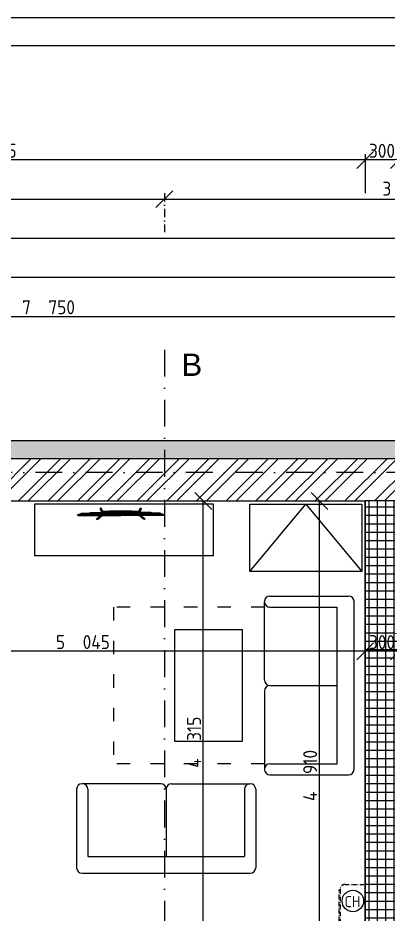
# Model space of a CAD drawing. Extents: x 4511820 to 5180432, y -1526536 to -944957.
# Drawn here: x 5099489 to 5102796, y -1203309 to -1195294 of the extents above; entities that cross this region are included whole.
import ezdxf

# ---------------------------------------------------------------- set-up
doc = ezdxf.new("R2010")
doc.units = 0
doc.header["$MEASUREMENT"] = 0
for name, pattern in [('ACAD_ISO03W100', [30, 12, -18]), ('ACAD_ISO12W100', [22, 12, -3, 0.5, -3, 0.5, -3]), ('BODKOCIARKOVANA_3', [5.6, 3, -1.3, 0, -1.3])]:
    doc.linetypes.add(name, pattern=pattern)
doc.layers.get('0').update_dxf_attribs({"linetype": 'CONTINUOUS'})
doc.layers.get('Defpoints').update_dxf_attribs({"color": 61, "linetype": 'CONTINUOUS'})
for name, color, linetype in [('KÓTY', 4, 'CONTINUOUS'), ('MÚRY', 1, 'CONTINUOUS'), ('osi', 253, 'CONTINUOUS'), ('Plochy', 41, 'CONTINUOUS'), ('TENKÁ', 7, 'CONTINUOUS'), ('ZARIADENIE', 47, 'CONTINUOUS'), ('ZZ-chladenie', 133, 'CONTINUOUS'), ('ŠRAFY', 82, 'CONTINUOUS')]:
    doc.layers.add(name, color=color, linetype=linetype)
doc.styles.add('styl1', font='arial.ttf')
doc.styles.add('STYLE1', font='isocp.shx')
doc.dimstyles.new('STANDARD-50', dxfattribs={"dimtxt": 125, "dimasz": 150, "dimexe": 10, "dimexo": 200, "dimgap": 20, "dimtad": 1, "dimdsep": 46, "dimlunit": 6, "dimtxsty": 'STYLE1', "dimblk1": 'OBLIQUE', "dimblk2": 'OBLIQUE', "dimsah": 1, "dimcen": 2.5, "dimse1": 1, "dimse2": 1, "dimadec": 0, "dimazin": 0, "dimtfac": 1, "dimtmove": 1, "dimatfit": 3, "dimldrblk": 'OBLIQUE', "dimfxl": 1, "dimtolj": 1, "dimtzin": 0, "dimarcsym": 0})

# ---------------------------------------------------------------- blocks, each defined once
blk = doc.blocks.new('_OBLIQUE')
at = {"color": 0, "linetype": 'ByBlock'}
blk.add_line((-0.5, -0.5), (0.5, 0.5), dxfattribs=at)
blk = doc.blocks.new('*D13619')
at = {"layer": 'Defpoints', "color": 0}
for p in [(5103637.5, -1197964.5), (5095887.5, -1199234.2), (5103637.5, -1199234.2)]:
    blk.add_point(p, dxfattribs=at)
at = {"layer": 'KÓTY', "color": 0, "lineweight": -2}
blk.add_line((5095887.5, -1197964.5), (5103637.5, -1197964.5), dxfattribs=at)
at = {"layer": 'KÓTY', "color": 0, "linetype": 'ByBlock', "lineweight": -2, "xscale": 150, "yscale": 150, "zscale": 150, "rotation": 180}
blk.add_blockref('_OBLIQUE', (5095887.5, -1197964.5), dxfattribs=at)
at = {"layer": 'KÓTY', "color": 0, "linetype": 'ByBlock', "lineweight": -2, "xscale": 150, "yscale": 150, "zscale": 150}
blk.add_blockref('_OBLIQUE', (5103637.5, -1197964.5), dxfattribs=at)
at = {"layer": 'KÓTY', "color": 0, "insert": (5099762.5, -1197882), "char_height": 125, "attachment_point": 5, "style": 'STYLE1'}
blk.add_mtext('\\A1;7ﾠ750', dxfattribs=at)
blk = doc.blocks.new('*D13621')
at = {"layer": 'Defpoints', "color": 0}
for p in [(5156282.5, -1197264.5), (5095887.5, -1199234.2), (5156282.5, -1199234.2)]:
    blk.add_point(p, dxfattribs=at)
at = {"layer": 'KÓTY', "color": 0, "lineweight": -2}
blk.add_line((5095887.5, -1197264.5), (5156282.5, -1197264.5), dxfattribs=at)
at = {"layer": 'KÓTY', "color": 0, "linetype": 'ByBlock', "lineweight": -2, "xscale": 150, "yscale": 150, "zscale": 150, "rotation": 180}
blk.add_blockref('_OBLIQUE', (5095887.5, -1197264.5), dxfattribs=at)
at = {"layer": 'KÓTY', "color": 0, "linetype": 'ByBlock', "lineweight": -2, "xscale": 150, "yscale": 150, "zscale": 150}
blk.add_blockref('_OBLIQUE', (5156282.5, -1197264.5), dxfattribs=at)
at = {"layer": 'KÓTY', "color": 0, "insert": (5126085, -1197182), "char_height": 125, "attachment_point": 5, "style": 'STYLE1'}
blk.add_mtext('\\A1;60ﾠ395', dxfattribs=at)
blk = doc.blocks.new('*D13622')
at = {"layer": 'Defpoints', "color": 0}
for p in [(5096057.5, -1196914.5), (5100797.5, -1196914.5), (5100797.5, -1196914.5)]:
    blk.add_point(p, dxfattribs=at)
at = {"layer": 'KÓTY', "color": 0, "lineweight": -2}
blk.add_line((5096057.5, -1196914.5), (5100797.5, -1196914.5), dxfattribs=at)
at = {"layer": 'KÓTY', "color": 0, "linetype": 'ByBlock', "lineweight": -2, "xscale": 150, "yscale": 150, "zscale": 150, "rotation": 180}
blk.add_blockref('_OBLIQUE', (5096057.5, -1196914.5), dxfattribs=at)
at = {"layer": 'KÓTY', "color": 0, "linetype": 'ByBlock', "lineweight": -2, "xscale": 150, "yscale": 150, "zscale": 150}
blk.add_blockref('_OBLIQUE', (5100797.5, -1196914.5), dxfattribs=at)
at = {"layer": 'KÓTY', "color": 0, "insert": (5098427.5, -1196832), "char_height": 125, "attachment_point": 5, "style": 'STYLE1'}
blk.add_mtext('\\A1;4ﾠ740', dxfattribs=at)
blk = doc.blocks.new('*D13623')
at = {"layer": 'Defpoints', "color": 0}
for p in [(5104747.5, -1196914.5), (5100797.5, -1199074.2), (5104747.5, -1199074.2)]:
    blk.add_point(p, dxfattribs=at)
at = {"layer": 'KÓTY', "color": 0, "lineweight": -2}
blk.add_line((5100797.5, -1196914.5), (5104747.5, -1196914.5), dxfattribs=at)
at = {"layer": 'KÓTY', "color": 0, "linetype": 'ByBlock', "lineweight": -2, "xscale": 150, "yscale": 150, "zscale": 150, "rotation": 180}
blk.add_blockref('_OBLIQUE', (5100797.5, -1196914.5), dxfattribs=at)
at = {"layer": 'KÓTY', "color": 0, "linetype": 'ByBlock', "lineweight": -2, "xscale": 150, "yscale": 150, "zscale": 150}
blk.add_blockref('_OBLIQUE', (5104747.5, -1196914.5), dxfattribs=at)
at = {"layer": 'KÓTY', "color": 0, "insert": (5102985, -1196821), "char_height": 125, "attachment_point": 5, "style": 'STYLE1'}
blk.add_mtext('\\A1;3ﾠ950', dxfattribs=at)
blk = doc.blocks.new('*D13661')
at = {"layer": 'Defpoints', "color": 0}
for p in [(5095887.5, -1197614.5), (5122762.5, -1199074.2), (5095887.5, -1199234.2)]:
    blk.add_point(p, dxfattribs=at)
at = {"layer": 'KÓTY', "color": 0, "lineweight": -2}
blk.add_line((5122762.5, -1197614.5), (5095887.5, -1197614.5), dxfattribs=at)
at = {"layer": 'KÓTY', "color": 0, "linetype": 'ByBlock', "lineweight": -2, "xscale": 150, "yscale": 150, "zscale": 150, "rotation": 180}
blk.add_blockref('_OBLIQUE', (5095887.5, -1197614.5), dxfattribs=at)
at = {"layer": 'KÓTY', "color": 0, "linetype": 'ByBlock', "lineweight": -2, "xscale": 150, "yscale": 150, "zscale": 150}
blk.add_blockref('_OBLIQUE', (5122762.5, -1197614.5), dxfattribs=at)
at = {"layer": 'KÓTY', "color": 0, "insert": (5109325, -1197532), "char_height": 125, "attachment_point": 5, "style": 'STYLE1'}
blk.add_mtext('\\A1;26ﾠ875', dxfattribs=at)
blk = doc.blocks.new('*D13733')
at = {"layer": 'Defpoints', "color": 0}
for p in [(5102592.5, -1196564.5), (5102592.5, -1199614.2), (5102892.5, -1199614.2)]:
    blk.add_point(p, dxfattribs=at)
at = {"layer": 'KÓTY', "color": 0, "lineweight": -2}
blk.add_line((5102892.5, -1196564.5), (5102592.5, -1196564.5), dxfattribs=at)
at = {"layer": 'KÓTY', "color": 0, "linetype": 'ByBlock', "lineweight": -2, "xscale": 150, "yscale": 150, "zscale": 150, "rotation": 180}
blk.add_blockref('_OBLIQUE', (5102592.5, -1196564.5), dxfattribs=at)
at = {"layer": 'KÓTY', "color": 0, "linetype": 'ByBlock', "lineweight": -2, "xscale": 150, "yscale": 150, "zscale": 150}
blk.add_blockref('_OBLIQUE', (5102892.5, -1196564.5), dxfattribs=at)
at = {"layer": 'KÓTY', "color": 0, "insert": (5102742.5, -1196482), "char_height": 125, "attachment_point": 5, "style": 'STYLE1'}
blk.add_mtext('\\A1;300', dxfattribs=at)
blk = doc.blocks.new('*D13734')
at = {"layer": 'Defpoints', "color": 0}
for p in [(5095887.5, -1196564.5), (5095887.5, -1199234.2), (5102592.5, -1199614.2)]:
    blk.add_point(p, dxfattribs=at)
at = {"layer": 'KÓTY', "color": 0, "lineweight": -2}
blk.add_line((5102592.5, -1196564.5), (5095887.5, -1196564.5), dxfattribs=at)
at = {"layer": 'KÓTY', "color": 0, "linetype": 'ByBlock', "lineweight": -2, "xscale": 150, "yscale": 150, "zscale": 150, "rotation": 180}
blk.add_blockref('_OBLIQUE', (5095887.5, -1196564.5), dxfattribs=at)
at = {"layer": 'KÓTY', "color": 0, "linetype": 'ByBlock', "lineweight": -2, "xscale": 150, "yscale": 150, "zscale": 150}
blk.add_blockref('_OBLIQUE', (5102592.5, -1196564.5), dxfattribs=at)
at = {"layer": 'KÓTY', "color": 0, "insert": (5099240, -1196482), "char_height": 125, "attachment_point": 5, "style": 'STYLE1'}
blk.add_mtext('\\A1;6ﾠ705', dxfattribs=at)
blk = doc.blocks.new('Tv06_top_cad-block.com')
at = {"color": 0}
for points in [[(-161.1, -3.4), (-173.3, 26.2, 0.359324), (-175.3, 27.3, 0.097501), (-182.8, 24.2, 0.350578), (-183.5, 22.1), (-171.1, -10.4)], [(161.1, -3.4), (173.3, 26.2, -0.359324), (175.3, 27.3, -0.097501), (182.8, 24.2, -0.350578), (183.5, 22.1), (171.1, -10.4)], [(-381.9, -38.8, -0.13121), (-383.2, -32.7, -0.169032), (-383, -32.3), (-381.8, -31.1, -0.205713), (-381.3, -30.9), (-378.5, -30.9, 0.118206), (-376.2, -30.4), (-351.4, -18.4, -0.105648), (-345.8, -17), (0, -17)], [(-339.3, -21.2), (-339.3, -21.2, 0.099639), (-344.3, -22.2), (-349.2, -24.6, 0.215889), (-350.7, -26.3, 0.476075), (-349.4, -28, 0.244765)], [(-295.5, -17), (-282, -15, -0.02037), (-255.8, -12, -0.012056), (-227.2, -10.7), (-169.3, -10.7)], [(-182.5, -38.8), (-214.4, -69.1, 0.250582), (-215, -71, 0.266718), (-214.3, -71.9, 0.084688)], [(-214.3, -71.9), (-207.3, -73.1, 0.211205), (-203.3, -72.1), (-165.2, -38.8)], [(-181.8, -17), (-178.5, -14, -0.213415), (-177.3, -13.6), (0, -13.6)], [(-172.1, -13.6, -0.072098), (-159.2, -3, -0.121861), (-158.4, -2.8)], [(-170.1, -10.6, -0.053076), (-160.2, -2.9), (-158.4, -2.8)], [(-147.6, -13.6), (-147.6, -7.5, -0.414214), (-147.4, -7.3), (-146.5, -7.3, -0.414214), (-146.3, -7.5), (-146.3, -13.6)], [(-146.8, -28, 0.414214), (-145, -26.2), (-145, -23, 0.414214), (-146.8, -21.2)], [(-143.9, -13.6), (-143.9, -7.5, -0.414214), (-143.7, -7.3), (-142.7, -7.3, -0.414214), (-142.6, -7.5), (-142.6, -13.6)], [(-140.2, -13.6), (-140.2, -7.5, -0.414214), (-140, -7.3), (-139, -7.3, -0.414214), (-138.8, -7.5), (-138.8, -13.6)], [(-136.4, -13.6), (-136.4, -7.5, -0.414214), (-136.3, -7.3), (-135.3, -7.3, -0.414214), (-135.1, -7.5), (-135.1, -13.6)], [(-132.7, -13.6), (-132.7, -7.5, -0.414214), (-132.5, -7.3), (-131.6, -7.3, -0.414214), (-131.4, -7.5), (-131.4, -13.6)], [(-128.8, -28, -0.414214), (-130.6, -26.2), (-130.6, -23, -0.414214), (-128.8, -21.2)], [(-129, -13.6), (-129, -7.5, -0.414214), (-128.8, -7.3), (-127.9, -7.3, -0.414214), (-127.7, -7.5), (-127.7, -13.6)], [(-125.3, -13.6), (-125.3, -7.5, -0.414214), (-125.1, -7.3), (-124.1, -7.3, -0.414214), (-124, -7.5), (-124, -13.6)], [(-121.6, -13.6), (-121.6, -7.5, -0.414214), (-121.4, -7.3), (-120.4, -7.3, -0.414214), (-120.2, -7.5), (-120.2, -13.6)], [(-117.8, -13.6), (-117.8, -7.5, -0.414214), (-117.7, -7.3), (-116.7, -7.3, -0.414214), (-116.5, -7.5), (-116.5, -13.6)], [(-114.1, -13.6), (-114.1, -7.5, -0.414214), (-113.9, -7.3), (-113, -7.3, -0.414214), (-112.8, -7.5), (-112.8, -13.6)], [(-110.4, -13.6), (-110.4, -7.5, -0.414214), (-110.2, -7.3), (-109.3, -7.3, -0.414214), (-109.1, -7.5), (-109.1, -13.6)], [(-106.7, -13.6), (-106.7, -7.5, -0.414214), (-106.5, -7.3), (-105.5, -7.3, -0.414214), (-105.4, -7.5), (-105.4, -13.6)], [(-103, -13.6), (-103, -7.5, -0.414214), (-102.8, -7.3), (-101.8, -7.3, -0.414214), (-101.6, -7.5), (-101.6, -13.6)], [(-99.2, -13.6), (-99.2, -7.5, -0.414214), (-99.1, -7.3), (-98.1, -7.3, -0.414214), (-97.9, -7.5), (-97.9, -13.6)], [(-95.5, -13.6), (-95.5, -7.5, -0.414214), (-95.3, -7.3), (-94.4, -7.3, -0.414214), (-94.2, -7.5), (-94.2, -13.6)], [(-91.8, -13.6), (-91.8, -7.5, -0.414214), (-91.6, -7.3), (-90.7, -7.3, -0.414214), (-90.5, -7.5), (-90.5, -13.6)], [(-88.1, -13.6), (-88.1, -7.5, -0.414214), (-87.9, -7.3), (-86.9, -7.3, -0.414214), (-86.8, -7.5), (-86.8, -13.6)], [(-84.4, -13.6), (-84.4, -7.5, -0.414214), (-84.2, -7.3), (-83.2, -7.3, -0.414214), (-83, -7.5), (-83, -13.6)], [(-80.6, -13.6), (-80.6, -7.5, -0.414214), (-80.5, -7.3), (-79.5, -7.3, -0.414214), (-79.3, -7.5), (-79.3, -13.6)], [(-76.9, -13.6), (-76.9, -7.5, -0.414214), (-76.7, -7.3), (-75.8, -7.3, -0.414214), (-75.6, -7.5), (-75.6, -13.6)], [(-73.2, -13.6), (-73.2, -7.5, -0.414214), (-73, -7.3), (-72.1, -7.3, -0.414214), (-71.9, -7.5), (-71.9, -13.6)], [(-69.5, -13.6), (-69.5, -7.5, -0.414214), (-69.3, -7.3), (-68.3, -7.3, -0.414214), (-68.2, -7.5), (-68.2, -13.6)], [(-65.8, -13.6), (-65.8, -7.5, -0.414214), (-65.6, -7.3), (-64.6, -7.3, -0.414214), (-64.4, -7.5), (-64.4, -13.6)], [(-62, -13.6), (-62, -7.5, -0.414214), (-61.9, -7.3), (-60.9, -7.3, -0.414214), (-60.7, -7.5), (-60.7, -13.6)], [(-58.3, -13.6), (-58.3, -7.5, -0.414214), (-58.1, -7.3), (-57.2, -7.3, -0.414214), (-57, -7.5), (-57, -13.6)], [(-54.6, -13.6), (-54.6, -7.5, -0.414214), (-54.4, -7.3), (-53.5, -7.3, -0.414214), (-53.3, -7.5), (-53.3, -13.6)], [(-50.9, -13.6), (-50.9, -7.5, -0.414214), (-50.7, -7.3), (-49.7, -7.3, -0.414214), (-49.6, -7.5), (-49.6, -13.6)], [(-47.2, -13.6), (-47.2, -7.5, -0.414214), (-47, -7.3), (-46, -7.3, -0.414214), (-45.8, -7.5), (-45.8, -13.6)], [(-43.4, -13.6), (-43.4, -7.5, -0.414214), (-43.3, -7.3), (-42.3, -7.3, -0.414214), (-42.1, -7.5), (-42.1, -13.6)], [(-39.7, -13.6), (-39.7, -7.5, -0.414214), (-39.5, -7.3), (-38.6, -7.3, -0.414214), (-38.4, -7.5), (-38.4, -13.6)], [(-36, -13.6), (-36, -7.5, -0.414214), (-35.8, -7.3), (-34.9, -7.3, -0.414214), (-34.7, -7.5), (-34.7, -13.6)], [(-32.3, -13.6), (-32.3, -7.5, -0.414214), (-32.1, -7.3), (-31.1, -7.3, -0.414214), (-31, -7.5), (-31, -13.6)], [(-28.6, -13.6), (-28.6, -7.5, -0.414214), (-28.4, -7.3), (-27.4, -7.3, -0.414214), (-27.2, -7.5), (-27.2, -13.6)], [(-24.8, -13.6), (-24.8, -7.5, -0.414214), (-24.7, -7.3), (-23.7, -7.3, -0.414214), (-23.5, -7.5), (-23.5, -13.6)], [(-21.1, -13.6), (-21.1, -7.5, -0.414214), (-20.9, -7.3), (-20, -7.3, -0.414214), (-19.8, -7.5), (-19.8, -13.6)], [(-17.4, -13.6), (-17.4, -7.5, -0.414214), (-17.2, -7.3), (-16.3, -7.3, -0.414214), (-16.1, -7.5), (-16.1, -13.6)], [(-13.7, -13.6), (-13.7, -7.5, -0.414214), (-13.5, -7.3), (-12.5, -7.3, -0.414214), (-12.4, -7.5), (-12.4, -13.6)], [(-10, -13.6), (-10, -7.5, -0.414214), (-9.8, -7.3), (-8.8, -7.3, -0.414214), (-8.6, -7.5), (-8.6, -13.6)], [(-10, -28, 0.414214), (-8.2, -26.2), (-8.2, -23, 0.414214), (-10, -21.2)], [(-6.2, -13.6), (-6.2, -7.5, -0.414214), (-6.1, -7.3), (-5.1, -7.3, -0.414214), (-4.9, -7.5), (-4.9, -13.6)], [(-2.5, -13.6), (-2.5, -7.5, -0.414214), (-2.3, -7.3), (-1.4, -7.3, -0.414214), (-1.2, -7.5), (-1.2, -13.6)], [(181.8, -17), (178.5, -14, 0.213415), (177.3, -13.6), (0, -13.6)], [(381.9, -38.8, 0.13121), (383.2, -32.7, 0.169032), (383, -32.3), (381.8, -31.1, 0.205713), (381.3, -30.9), (378.5, -30.9, -0.118206), (376.2, -30.4), (351.4, -18.4, 0.105648), (345.8, -17), (0, -17)], [(2.5, -13.6), (2.5, -7.5, 0.414214), (2.3, -7.3), (1.4, -7.3, 0.414214), (1.2, -7.5), (1.2, -13.6)], [(6.2, -13.6), (6.2, -7.5, 0.414214), (6.1, -7.3), (5.1, -7.3, 0.414214), (4.9, -7.5), (4.9, -13.6)], [(10, -28, -0.414214), (8.2, -26.2), (8.2, -23, -0.414214), (10, -21.2)], [(10, -13.6), (10, -7.5, 0.414214), (9.8, -7.3), (8.8, -7.3, 0.414214), (8.6, -7.5), (8.6, -13.6)], [(13.7, -13.6), (13.7, -7.5, 0.414214), (13.5, -7.3), (12.5, -7.3, 0.414214), (12.4, -7.5), (12.4, -13.6)], [(17.4, -13.6), (17.4, -7.5, 0.414214), (17.2, -7.3), (16.3, -7.3, 0.414214), (16.1, -7.5), (16.1, -13.6)], [(21.1, -13.6), (21.1, -7.5, 0.414214), (20.9, -7.3), (20, -7.3, 0.414214), (19.8, -7.5), (19.8, -13.6)], [(24.8, -13.6), (24.8, -7.5, 0.414214), (24.7, -7.3), (23.7, -7.3, 0.414214), (23.5, -7.5), (23.5, -13.6)], [(28.6, -13.6), (28.6, -7.5, 0.414214), (28.4, -7.3), (27.4, -7.3, 0.414214), (27.2, -7.5), (27.2, -13.6)], [(32.3, -13.6), (32.3, -7.5, 0.414214), (32.1, -7.3), (31.1, -7.3, 0.414214), (31, -7.5), (31, -13.6)], [(36, -13.6), (36, -7.5, 0.414214), (35.8, -7.3), (34.9, -7.3, 0.414214), (34.7, -7.5), (34.7, -13.6)], [(39.7, -13.6), (39.7, -7.5, 0.414214), (39.5, -7.3), (38.6, -7.3, 0.414214), (38.4, -7.5), (38.4, -13.6)], [(43.4, -13.6), (43.4, -7.5, 0.414214), (43.3, -7.3), (42.3, -7.3, 0.414214), (42.1, -7.5), (42.1, -13.6)], [(47.2, -13.6), (47.2, -7.5, 0.414214), (47, -7.3), (46, -7.3, 0.414214), (45.8, -7.5), (45.8, -13.6)], [(50.9, -13.6), (50.9, -7.5, 0.414214), (50.7, -7.3), (49.7, -7.3, 0.414214), (49.6, -7.5), (49.6, -13.6)], [(54.6, -13.6), (54.6, -7.5, 0.414214), (54.4, -7.3), (53.5, -7.3, 0.414214), (53.3, -7.5), (53.3, -13.6)], [(58.3, -13.6), (58.3, -7.5, 0.414214), (58.1, -7.3), (57.2, -7.3, 0.414214), (57, -7.5), (57, -13.6)], [(62, -13.6), (62, -7.5, 0.414214), (61.9, -7.3), (60.9, -7.3, 0.414214), (60.7, -7.5), (60.7, -13.6)], [(65.8, -13.6), (65.8, -7.5, 0.414214), (65.6, -7.3), (64.6, -7.3, 0.414214), (64.4, -7.5), (64.4, -13.6)], [(69.5, -13.6), (69.5, -7.5, 0.414214), (69.3, -7.3), (68.3, -7.3, 0.414214), (68.2, -7.5), (68.2, -13.6)], [(73.2, -13.6), (73.2, -7.5, 0.414214), (73, -7.3), (72.1, -7.3, 0.414214), (71.9, -7.5), (71.9, -13.6)], [(76.9, -13.6), (76.9, -7.5, 0.414214), (76.7, -7.3), (75.8, -7.3, 0.414214), (75.6, -7.5), (75.6, -13.6)], [(80.6, -13.6), (80.6, -7.5, 0.414214), (80.5, -7.3), (79.5, -7.3, 0.414214), (79.3, -7.5), (79.3, -13.6)], [(84.4, -13.6), (84.4, -7.5, 0.414214), (84.2, -7.3), (83.2, -7.3, 0.414214), (83, -7.5), (83, -13.6)], [(88.1, -13.6), (88.1, -7.5, 0.414214), (87.9, -7.3), (86.9, -7.3, 0.414214), (86.8, -7.5), (86.8, -13.6)], [(91.8, -13.6), (91.8, -7.5, 0.414214), (91.6, -7.3), (90.7, -7.3, 0.414214), (90.5, -7.5), (90.5, -13.6)], [(95.5, -13.6), (95.5, -7.5, 0.414214), (95.3, -7.3), (94.4, -7.3, 0.414214), (94.2, -7.5), (94.2, -13.6)], [(99.2, -13.6), (99.2, -7.5, 0.414214), (99.1, -7.3), (98.1, -7.3, 0.414214), (97.9, -7.5), (97.9, -13.6)], [(103, -13.6), (103, -7.5, 0.414214), (102.8, -7.3), (101.8, -7.3, 0.414214), (101.6, -7.5), (101.6, -13.6)], [(106.7, -13.6), (106.7, -7.5, 0.414214), (106.5, -7.3), (105.5, -7.3, 0.414214), (105.4, -7.5), (105.4, -13.6)], [(110.4, -13.6), (110.4, -7.5, 0.414214), (110.2, -7.3), (109.3, -7.3, 0.414214), (109.1, -7.5), (109.1, -13.6)], [(114.1, -13.6), (114.1, -7.5, 0.414214), (113.9, -7.3), (113, -7.3, 0.414214), (112.8, -7.5), (112.8, -13.6)], [(117.8, -13.6), (117.8, -7.5, 0.414214), (117.7, -7.3), (116.7, -7.3, 0.414214), (116.5, -7.5), (116.5, -13.6)], [(121.6, -13.6), (121.6, -7.5, 0.414214), (121.4, -7.3), (120.4, -7.3, 0.414214), (120.2, -7.5), (120.2, -13.6)], [(125.3, -13.6), (125.3, -7.5, 0.414214), (125.1, -7.3), (124.1, -7.3, 0.414214), (124, -7.5), (124, -13.6)], [(129, -13.6), (129, -7.5, 0.414214), (128.8, -7.3), (127.9, -7.3, 0.414214), (127.7, -7.5), (127.7, -13.6)], [(128.8, -28, 0.414214), (130.6, -26.2), (130.6, -23, 0.414214), (128.8, -21.2)], [(132.7, -13.6), (132.7, -7.5, 0.414214), (132.5, -7.3), (131.6, -7.3, 0.414214), (131.4, -7.5), (131.4, -13.6)], [(136.4, -13.6), (136.4, -7.5, 0.414214), (136.3, -7.3), (135.3, -7.3, 0.414214), (135.1, -7.5), (135.1, -13.6)], [(140.2, -13.6), (140.2, -7.5, 0.414214), (140, -7.3), (139, -7.3, 0.414214), (138.8, -7.5), (138.8, -13.6)], [(143.9, -13.6), (143.9, -7.5, 0.414214), (143.7, -7.3), (142.7, -7.3, 0.414214), (142.6, -7.5), (142.6, -13.6)], [(146.8, -28, -0.414214), (145, -26.2), (145, -23, -0.414214), (146.8, -21.2)], [(147.6, -13.6), (147.6, -7.5, 0.414214), (147.4, -7.3), (146.5, -7.3, 0.414214), (146.3, -7.5), (146.3, -13.6)], [(172.1, -13.6, 0.072098), (159.2, -3, 0.121861), (158.4, -2.8)], [(170.1, -10.6, 0.053076), (160.2, -2.9), (158.4, -2.8)], [(214.3, -71.9), (207.3, -73.1, -0.211205), (203.3, -72.1), (165.2, -38.8)], [(295.5, -17), (282, -15, 0.02037), (255.8, -12, 0.012056), (227.2, -10.7), (169.3, -10.7)], [(182.5, -38.8), (214.4, -69.1, -0.250582), (215, -71, -0.266718), (214.3, -71.9, -0.084688)], [(339.3, -21.2), (339.3, -21.2, -0.099639), (344.3, -22.2), (349.2, -24.6, -0.215889), (350.7, -26.3, -0.476075), (349.4, -28, -0.244765)]]:
    blk.add_lwpolyline(points, format="xyb", dxfattribs=at)
for points in [[(-381.9, -38.8), (0, -38.8)], [(-378.5, -30.9), (0, -30.9)], [(-349.4, -28), (-146.8, -28)], [(-339.3, -21.2), (-146.8, -21.2)], [(-158.6, -6.5), (0, -6.5)], [(-128.8, -21.2), (-10, -21.2)], [(-128.8, -28), (-10, -28)], [(158.6, -6.5), (0, -6.5)], [(378.5, -30.9), (0, -30.9)], [(381.9, -38.8), (0, -38.8)], [(128.8, -21.2), (10, -21.2)], [(128.8, -28), (10, -28)], [(339.3, -21.2), (146.8, -21.2)], [(349.4, -28), (146.8, -28)]]:
    blk.add_lwpolyline(points, dxfattribs=at)
for centre, radius, start, end in [((0, -4564), 4564, 90, 91.98925), ((0, -4564), 4564, 88.01075, 90), ((-170.5, -10.1), 0.6, 200.97838, 314.02949), ((170.5, -10.1), 0.6, 225.97051, 339.02162)]:
    blk.add_arc(centre, radius, start, end, dxfattribs=at)
blk = doc.blocks.new('TV')
at = {"layer": 'ZARIADENIE', "color": 8}
blk.add_blockref('Tv06_top_cad-block.com', (4448198.7, -1316337.8), dxfattribs=at)
blk = doc.blocks.new('konf stol')
at = {"layer": 'ZARIADENIE', "color": 45, "ltscale": 0.25}
for p, q in [((4451679, -1342280.2), (4451679, -1341280.2)), ((4451679, -1341280.2), (4452279, -1341280.2)), ((4452279, -1341280.2), (4452279, -1342280.2)), ((4452279, -1342280.2), (4451679, -1342280.2))]:
    blk.add_line(p, q, dxfattribs=at)
blk = doc.blocks.new('chlad2')
at = {"layer": 'ZZ-chladenie', "linetype": 'ACAD_ISO12W100', "ltscale": 3}
for p, q in [((5102412.5, -1105747.3), (5102592.5, -1105747.3)), ((5102412.5, -1106448.4), (5102592.5, -1106448.4))]:
    blk.add_line(p, q, dxfattribs=at)
blk.add_lwpolyline([(5102367.5, -1106402), (5102360.8, -1106402), (5102360.8, -1105794.8), (5102367.5, -1105794.8)], close=True, dxfattribs=at)
for centre, start, end in [((5102412.5, -1105792.3), 90, 180), ((5102412.5, -1106403.4), 180, 270)]:
    blk.add_arc(centre, 45, start, end, dxfattribs=at)
blk = doc.blocks.new('*D27892')
at = {"layer": 'Defpoints', "color": 0}
for p in [(5102592.5, -1200959), (5102592.5, -1201039.7), (5102892.5, -1201039.7)]:
    blk.add_point(p, dxfattribs=at)
at = {"layer": 'KÓTY', "color": 0, "lineweight": -2}
blk.add_line((5102892.5, -1200959), (5102592.5, -1200959), dxfattribs=at)
at = {"layer": 'KÓTY', "color": 0, "linetype": 'ByBlock', "lineweight": -2, "xscale": 150, "yscale": 150, "zscale": 150, "rotation": 180}
blk.add_blockref('_OBLIQUE', (5102592.5, -1200959), dxfattribs=at)
at = {"layer": 'KÓTY', "color": 0, "linetype": 'ByBlock', "lineweight": -2, "xscale": 150, "yscale": 150, "zscale": 150}
blk.add_blockref('_OBLIQUE', (5102892.5, -1200959), dxfattribs=at)
at = {"layer": 'KÓTY', "color": 0, "insert": (5102742.5, -1200876.5), "char_height": 125, "attachment_point": 5, "style": 'STYLE1'}
blk.add_mtext('\\A1;300', dxfattribs=at)
blk = doc.blocks.new('*D27893')
at = {"layer": 'Defpoints', "color": 0}
for p in [(5097547.5, -1200959), (5097547.5, -1201039.7), (5102592.5, -1201039.7)]:
    blk.add_point(p, dxfattribs=at)
at = {"layer": 'KÓTY', "color": 0, "lineweight": -2}
blk.add_line((5102592.5, -1200959), (5097547.5, -1200959), dxfattribs=at)
at = {"layer": 'KÓTY', "color": 0, "linetype": 'ByBlock', "lineweight": -2, "xscale": 150, "yscale": 150, "zscale": 150, "rotation": 180}
blk.add_blockref('_OBLIQUE', (5097547.5, -1200959), dxfattribs=at)
at = {"layer": 'KÓTY', "color": 0, "linetype": 'ByBlock', "lineweight": -2, "xscale": 150, "yscale": 150, "zscale": 150}
blk.add_blockref('_OBLIQUE', (5102592.5, -1200959), dxfattribs=at)
at = {"layer": 'KÓTY', "color": 0, "insert": (5100070, -1200876.5), "char_height": 125, "attachment_point": 5, "style": 'STYLE1'}
blk.add_mtext('\\A1;5ﾠ045', dxfattribs=at)
blk = doc.blocks.new('*D28012')
at = {"layer": 'Defpoints', "color": 0}
for p in [(5101145.5, -1199614.2), (5101392.5, -1199614.2), (5101392.5, -1203929.2)]:
    blk.add_point(p, dxfattribs=at)
at = {"layer": 'KÓTY', "color": 0, "lineweight": -2}
blk.add_line((5101145.5, -1203929.2), (5101145.5, -1199614.2), dxfattribs=at)
at = {"layer": 'KÓTY', "color": 0, "linetype": 'ByBlock', "lineweight": -2, "xscale": 150, "yscale": 150, "zscale": 150}
for p, rotation in [((5101145.5, -1199614.2), 90), ((5101145.5, -1203929.2), 270)]:
    blk.add_blockref('_OBLIQUE', p, dxfattribs=dict(at, rotation=rotation))
at = {"layer": 'KÓTY', "color": 0, "insert": (5101063, -1201771.7), "char_height": 125, "attachment_point": 5, "rotation": 90, "style": 'STYLE1'}
blk.add_mtext('\\A1;4ﾠ315', dxfattribs=at)
blk = doc.blocks.new('*D28052')
at = {"layer": 'Defpoints', "color": 0}
for p in [(5102183, -1199614.2), (5102592.5, -1199614.2), (5102592.5, -1204524.2)]:
    blk.add_point(p, dxfattribs=at)
at = {"layer": 'KÓTY', "color": 0, "lineweight": -2}
blk.add_line((5102183, -1204524.2), (5102183, -1199614.2), dxfattribs=at)
at = {"layer": 'KÓTY', "color": 0, "linetype": 'ByBlock', "lineweight": -2, "xscale": 150, "yscale": 150, "zscale": 150}
for p, rotation in [((5102183, -1199614.2), 90), ((5102183, -1204524.2), 270)]:
    blk.add_blockref('_OBLIQUE', p, dxfattribs=dict(at, rotation=rotation))
at = {"layer": 'KÓTY', "color": 0, "insert": (5102100.5, -1202069.2), "char_height": 125, "attachment_point": 5, "rotation": 90, "style": 'STYLE1'}
blk.add_mtext('\\A1;4ﾠ910', dxfattribs=at)
blk = doc.blocks.new('SKRINA')
at = {"layer": 'ZARIADENIE'}
for p, q in [((4449069, -1324645.2), (4448469, -1324145.2)), ((4448469, -1325145.2), (4449069, -1324645.2))]:
    blk.add_line(p, q, dxfattribs=at)
blk.add_lwpolyline([(4448469, -1324145.2), (4448469, -1325145.2), (4449069, -1325145.2), (4449069, -1324145.2)], close=True, dxfattribs=at)

msp = doc.modelspace()

# ---------------------------------------------------------------- hatches: boundary and pattern name
at = {"layer": 'ŠRAFY'}
h = msp.add_hatch(dxfattribs=at)
h.set_pattern_fill('HEX', color=256, scale=200)
h.set_pattern_definition([(0, (0, -89070.035), (0, 43.3012702), [25, -50]), (120, (0, -89070.035), (-37.5, -21.6506351), [25, -50]), (60, (25, -89070.035), (-37.5, 21.6506351), [25, -50])])
h.paths.add_polyline_path([(5097387.5, -1199614.226), (5097387.5, -1199534.226), (5095887.5, -1199534.226), (5095887.5, -1199234.226), (5097387.5, -1199234.226), (5103637.5, -1199234.226), (5103637.5, -1199074.226), (5103523.5, -1199074.226), (5095772.5, -1199074.226), (5095772.5, -1199444.226), (5095772.5, -1199494.226), (5095772.5, -1199694.226), (5097172.5, -1199694.226), (5097172.5, -1199989.226), (5097372.5, -1199989.226), (5097372.5, -1199614.226)])
h.paths.add_polyline_path([(5096978.701, -1200684.535), (5097266.299, -1200684.535), (5097266.299, -1200934.535), (5096978.701, -1200934.535)], flags=9)
h = msp.add_hatch(dxfattribs=at)
h.set_pattern_fill('ANSI32', color=256, scale=500)
h.set_pattern_definition([(45, (584112, 2493.08), (-132.5825215, 132.5825215), []), (45, (584200.39, 2493.08), (-132.5825215, 132.5825215), [])])
h.paths.add_polyline_path([(5097387.5, -1199234.226), (5097387.5, -1199534.226), (5097387.5, -1199614.226), (5097547.5, -1199614.226), (5102592.5, -1199614.226), (5102892.5, -1199614.226), (5103012.5, -1199614.226), (5103012.5, -1199234.226)])
at = {"layer": 'ŠRAFY', "ltscale": 0.25}
h = msp.add_hatch(dxfattribs=at)
h.set_pattern_fill('ANSI37', color=256, scale=600, angle=45)
h.set_pattern_definition([(90, (-3307273.674, 579782.7), (-75, 1e-14), []), (180, (-3307273.674, 579782.7), (-1e-14, -75), [])])
h.paths.add_polyline_path([(5102892.5, -1202674.226), (5102892.5, -1202394.226), (5102892.5, -1202114.226), (5102892.5, -1201834.226), (5102892.5, -1201554.226), (5102892.5, -1201274.226), (5102892.5, -1200994.226), (5102892.5, -1200714.226), (5102892.5, -1199614.226), (5102592.5, -1199614.226), (5102592.5, -1204524.226), (5102892.5, -1204524.226), (5103092.5, -1204524.226), (5103092.5, -1204339.226), (5103092.5, -1204224.226), (5102892.5, -1204224.226)])

# ---------------------------------------------------------------- linework, layer by layer
at = {"layer": 'KÓTY', "ltscale": 25}
msp.add_line((5102592.5, -1196511.132), (5102592.5, -1196861.132), dxfattribs=at)
at = {"layer": 'KÓTY', "linetype": 'BODKOCIARKOVANA_3', "ltscale": 25}
msp.add_line((5100797.5, -1196861.132), (5100797.5, -1197211.132), dxfattribs=at)
at = {"layer": 'MÚRY'}
for p, q in [((5095772.5, -1199074.226), (5103637.5, -1199074.226)), ((5097547.5, -1199614.226), (5102592.5, -1199614.226)), ((5102592.5, -1204524.226), (5102592.5, -1199614.226))]:
    msp.add_line(p, q, dxfattribs=at)
at = {"layer": 'osi', "linetype": 'BODKOCIARKOVANA_3', "ltscale": 80}
for p, q in [((5100797.5, -1198261.132), (5100797.5, -1230189.035)), ((5157242.5, -1199359.226), (5093572.5, -1199359.226))]:
    msp.add_line(p, q, dxfattribs=at)
at = {"layer": 'Plochy'}
msp.add_lwpolyline([(5097547.5, -1205894.226), (5097547.5, -1199614.226), (5102592.5, -1199614.226), (5102592.5, -1205894.226), (5101392.5, -1205894.226), (5101392.5, -1203929.226), (5100627.5, -1203929.226), (5100627.5, -1204044.226), (5101277.5, -1204044.226), (5101277.5, -1205294.226), (5100627.5, -1205294.226), (5100627.5, -1205894.226)], close=True, dxfattribs=at)
at = {"layer": 'TENKÁ', "color": 7}
for p, q in [((5180432, -1195293.831), (5091141, -1195293.831)), ((5180182, -1195543.831), (5091391, -1195543.831))]:
    msp.add_line(p, q, dxfattribs=at)
at = {"layer": 'TENKÁ'}
for p, q in [((5095887.5, -1199234.226), (5103637.5, -1199234.226)), ((5102892.5, -1199614.226), (5102592.5, -1199614.226))]:
    msp.add_line(p, q, dxfattribs=at)
at = {"layer": 'ZARIADENIE', "color": 30, "ltscale": 0.25}
for p, q in [((5101692.5, -1201215.662), (5101692.5, -1200515.662)), ((5101741.064, -1200464.226), (5102443.936, -1200464.226)), ((5102492.5, -1202015.662), (5102492.5, -1200512.79)), ((5101741.064, -1200564.226), (5102342.5, -1200564.226)), ((5102342.5, -1201964.226), (5102342.5, -1200564.226)), ((5101692.5, -1201312.79), (5101692.5, -1202015.662)), ((5101741.064, -1201264.226), (5102342.5, -1201264.226)), ((5101741.064, -1201964.226), (5102342.5, -1201964.226)), ((5101741.064, -1202064.226), (5102443.936, -1202064.226)), ((5100013.67, -1202191.621), (5100013.67, -1202894.492)), ((5100765.106, -1202143.056), (5100062.234, -1202143.056)), ((5100113.67, -1202191.621), (5100113.67, -1202793.056)), ((5100813.67, -1202191.621), (5100813.67, -1202793.056)), ((5100862.234, -1202143.056), (5101562.234, -1202143.056)), ((5101513.67, -1202191.621), (5101513.67, -1202793.056)), ((5101613.67, -1202191.621), (5101613.67, -1202894.492)), ((5100113.67, -1202793.056), (5101513.67, -1202793.056)), ((5100062.234, -1202943.056), (5101565.106, -1202943.056))]:
    msp.add_line(p, q, dxfattribs=at)
at = {"layer": 'ZARIADENIE', "color": 30, "linetype": 'ACAD_ISO03W100', "ltscale": 10}
for p, q in [((5100342.5, -1200564.226), (5100342.5, -1201964.226)), ((5101692.5, -1200564.226), (5100342.5, -1200564.226)), ((5101692.5, -1201964.226), (5100342.5, -1201964.226))]:
    msp.add_line(p, q, dxfattribs=at)
at = {"layer": 'ZARIADENIE', "color": 45, "ltscale": 0.25}
msp.add_lwpolyline([(5101237.5, -1199644.226), (5099637.5, -1199644.226), (5099637.5, -1200101.993), (5101237.5, -1200101.993)], close=True, dxfattribs=at)
at = {"layer": 'ZARIADENIE', "color": 30, "ltscale": 0.25}
for centre, start, end in [((5101741.064, -1200512.79), 90, 180), ((5101741.064, -1200515.662), 180, 270), ((5102443.936, -1200512.79), 0, 90), ((5101741.064, -1201215.662), 180, 270), ((5101741.064, -1201312.79), 90, 180), ((5101741.064, -1202012.79), 90, 180), ((5101741.064, -1202015.662), 180, 270), ((5102443.936, -1202015.662), 270, 0), ((5100062.234, -1202191.621), 90, 180), ((5100065.106, -1202191.621), 0, 90), ((5100765.106, -1202191.621), 0, 90), ((5100862.234, -1202191.621), 90, 180), ((5101562.234, -1202191.621), 90, 180), ((5101565.106, -1202191.621), 0, 90), ((5100062.234, -1202894.492), 180, 270), ((5101565.106, -1202894.492), 270, 0)]:
    msp.add_arc(centre, 48.564, start, end, dxfattribs=at)
at = {"layer": 'ZZ-chladenie'}
msp.add_circle((5102482.243, -1203191.608), 96, dxfattribs=at)

# ---------------------------------------------------------------- block references
at = {"layer": 'Plochy', "color": 2}
msp.add_blockref('TV', (652208.782, 116632.433), dxfattribs=at)
at = {"layer": 'ZARIADENIE', "color": 2, "xscale": -1, "rotation": 269.9999999999999}
msp.add_blockref('SKRINA', (6426707.691, -5648713.226), dxfattribs=at)
at = {"layer": 'ZARIADENIE'}
msp.add_blockref('konf stol', (649213.5, 140515.965), dxfattribs=at)
at = {"layer": 'ZZ-chladenie'}
msp.add_blockref('chlad2', (0, -97296.726), dxfattribs=at)

# ---------------------------------------------------------------- texts
at = {"layer": 'TENKÁ', "ltscale": 0.25, "style": 'styl1'}
msp.add_text('B', height=200, dxfattribs=at).set_placement((5100949.554, -1198495.632))
at = {"layer": 'ZZ-chladenie', "style": 'STYLE1'}
msp.add_text('CH', height=100, dxfattribs=at).set_placement((5102407.615, -1203247.808))

# ---------------------------------------------------------------- dimensions: what is measured, and where the dimension line sits
at = {"layer": 'KÓTY'}
for base, p1, p2, picture, middle in [((5095887.5, -1196564.535), (5102592.5, -1199614.226), (5095887.5, -1199234.226), '*D13734', (5099240, -1196481.992)), ((5102592.5, -1196564.535), (5102892.5, -1199614.226), (5102592.5, -1199614.226), '*D13733', (5102742.5, -1196482.035)), ((5100797.5, -1196914.535), (5096057.5, -1196914.535), (5100797.5, -1196914.535), '*D13622', (5098427.5, -1196831.992)), ((5156282.5, -1197264.535), (5095887.5, -1199234.226), (5156282.5, -1199234.226), '*D13621', (5126085, -1197181.992)), ((5095887.5, -1197614.535), (5122762.5, -1199074.226), (5095887.5, -1199234.226), '*D13661', (5109325, -1197531.992)), ((5097547.5, -1200959.035), (5102592.5, -1201039.726), (5097547.5, -1201039.726), '*D27893', (5100070, -1200876.492)), ((5102592.5, -1200959.035), (5102892.5, -1201039.726), (5102592.5, -1201039.726), '*D27892', (5102742.5, -1200876.535))]:
    dim = msp.add_linear_dim(base=base, p1=p1, p2=p2, dimstyle='STANDARD-50', dxfattribs=at)
    dim.commit()
    dim.dimension.update_dxf_attribs({"geometry": picture, "text_midpoint": middle})
dim = msp.add_linear_dim(base=(5104747.5, -1196914.535), p1=(5100797.5, -1199074.226), p2=(5104747.5, -1199074.226), dimstyle='STANDARD-50', dxfattribs=at)
dim.commit()
dim.dimension.update_dxf_attribs({"geometry": '*D13623', "text_midpoint": (5102985, -1196903.535), "dimtype": 160})
dim = msp.add_linear_dim(base=(5103637.5, -1197964.535), p1=(5095887.5, -1199234.226), p2=(5103637.5, -1199234.226), dimstyle='STANDARD-50', override={"dimtxsty": 'STYLE1', "dimldrblk": 'OBLIQUE'}, dxfattribs=at)
dim.commit()
dim.dimension.update_dxf_attribs({"geometry": '*D13619', "text_midpoint": (5099762.5, -1197881.992)})
for base, p1, p2, picture, middle in [((5101145.5, -1199614.226), (5101392.5, -1203929.226), (5101392.5, -1199614.226), '*D28012', (5101062.957, -1201771.726)), ((5102183, -1199614.226), (5102592.5, -1204524.226), (5102592.5, -1199614.226), '*D28052', (5102100.457, -1202069.226))]:
    dim = msp.add_linear_dim(base=base, p1=p1, p2=p2, angle=90, dimstyle='STANDARD-50', dxfattribs=at)
    dim.commit()
    dim.dimension.update_dxf_attribs({"geometry": picture, "text_midpoint": middle})

doc.saveas('drawing.dxf')
